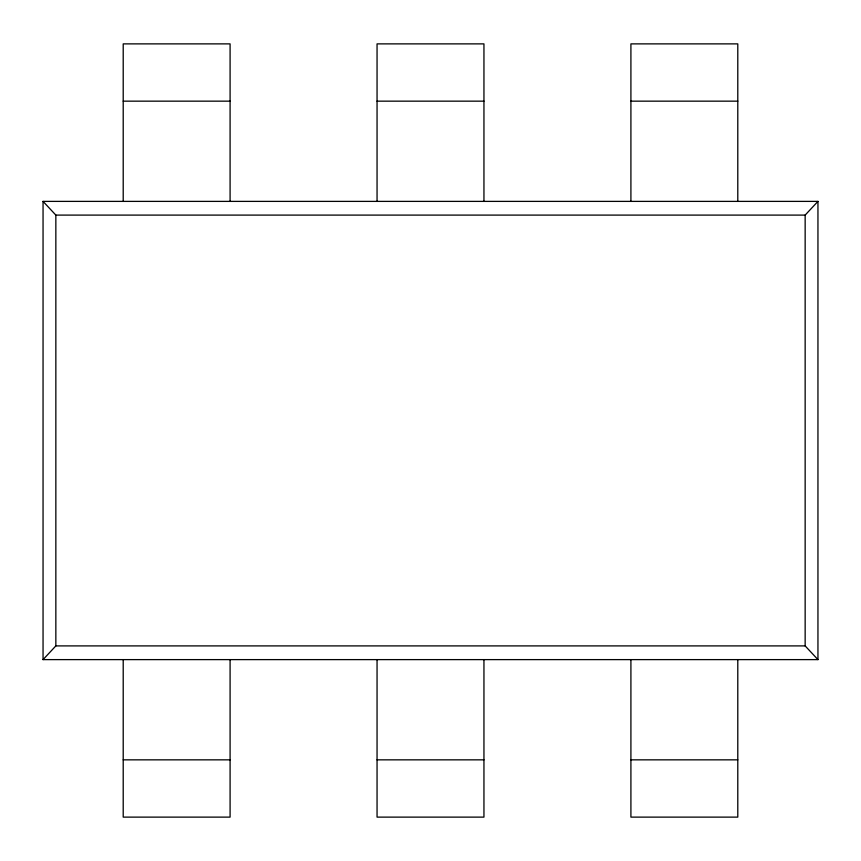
<?xml version="1.0" encoding="UTF-8"?>
<svg xmlns="http://www.w3.org/2000/svg" width="861" height="861" viewBox="0 0 861 861"><rect width="100%" height="100%" fill="white"/><g stroke="black" fill="none" stroke-linecap="round" stroke-linejoin="round"><path stroke-width="1.29" d="M43.05 659.612L55.847 645.901L55.847 215.099L43.05 201.388L817.95 201.388L817.95 659.612L43.05 659.612L43.05 201.388M817.95 659.612L805.153 645.901L805.153 215.099L817.95 201.388M123.209 101.157L230.091 101.157M377.053 101.157L483.947 101.157M630.909 101.157L737.791 101.157M55.847 215.099L805.153 215.099M55.847 645.901L805.153 645.901M123.209 759.843L230.091 759.843M377.053 759.843L483.947 759.843M630.909 759.843L737.791 759.843M737.791 201.388L737.791 43.879L630.909 43.879L630.909 201.388M737.791 659.612L737.791 817.121L630.909 817.121L630.909 659.612M483.947 201.388L483.947 43.879L377.053 43.879L377.053 201.388M483.947 659.612L483.947 817.121L377.053 817.121L377.053 659.612M230.091 201.388L230.091 43.879L123.209 43.879L123.209 201.388M230.091 659.612L230.091 817.121L123.209 817.121L123.209 659.612"/></g></svg>
